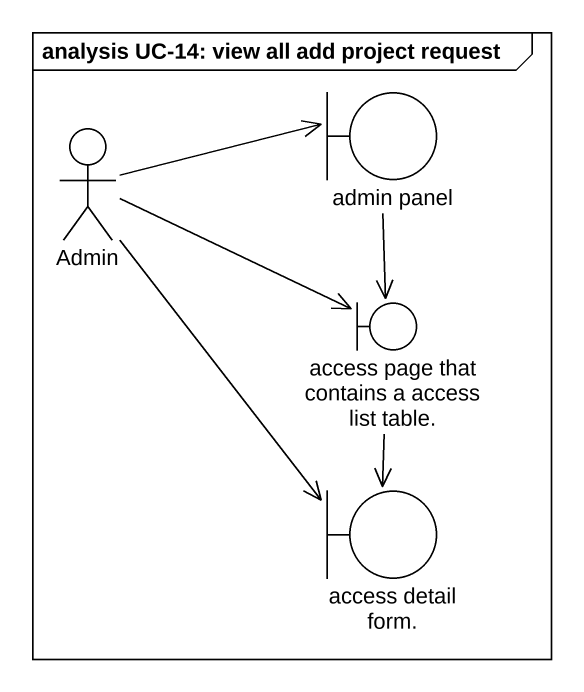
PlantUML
@startuml
mainframe analysis UC-14: view all add project request
actor Admin
boundary "admin panel" as admin_panel
boundary "access page that contains a access list table." as access_page_that_contains_a
boundary "access detail form." as access_detail_form
Admin -right-> admin_panel
Admin -right-> access_page_that_contains_a
Admin --> access_detail_form
admin_panel --> access_page_that_contains_a
access_page_that_contains_a --> access_detail_form
@enduml
